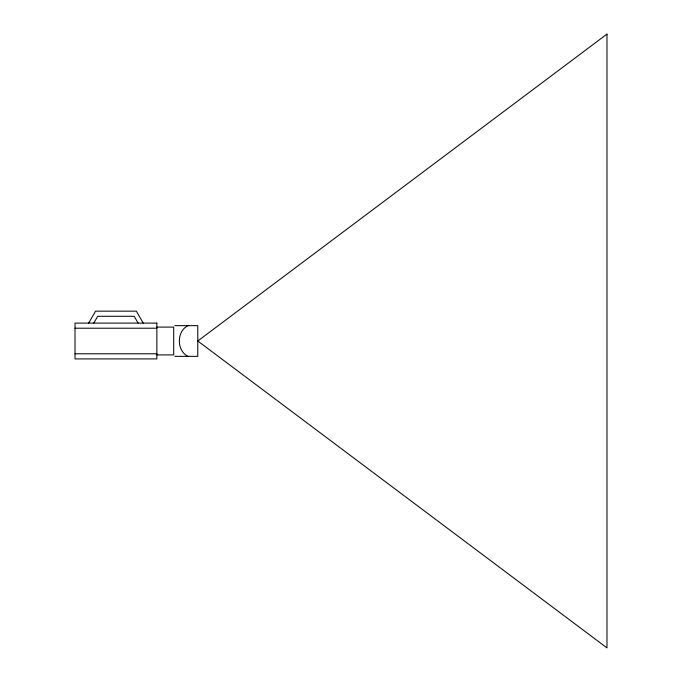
<?xml version="1.0" encoding="UTF-8"?>
<svg xmlns="http://www.w3.org/2000/svg" width="682" height="682" viewBox="0 0 682 682"><rect width="100%" height="100%" fill="white"/><g stroke="black" fill="none" stroke-linecap="round" stroke-linejoin="round"><path stroke-width="1.02" d="M88.66 323.098L95.548 311.163L136.332 311.163L143.22 323.098M93.792 323.098L97.731 316.278L134.166 316.278L138.105 323.098M187.993 325.655C176.476 331.205 176.476 350.795 187.993 356.345M174.797 325.655L197.78 325.655L197.78 356.345L174.797 356.345M156.86 327.096L173.697 327.096L173.697 354.904L156.86 354.904M75.02 328.213L156.86 328.213M75.02 353.788L156.86 353.788M606.98 34.1L197.78 341L606.98 647.9L606.98 34.1M156.86 323.098L75.02 323.098L75.02 358.903L156.86 358.903L156.86 323.098"/></g></svg>
